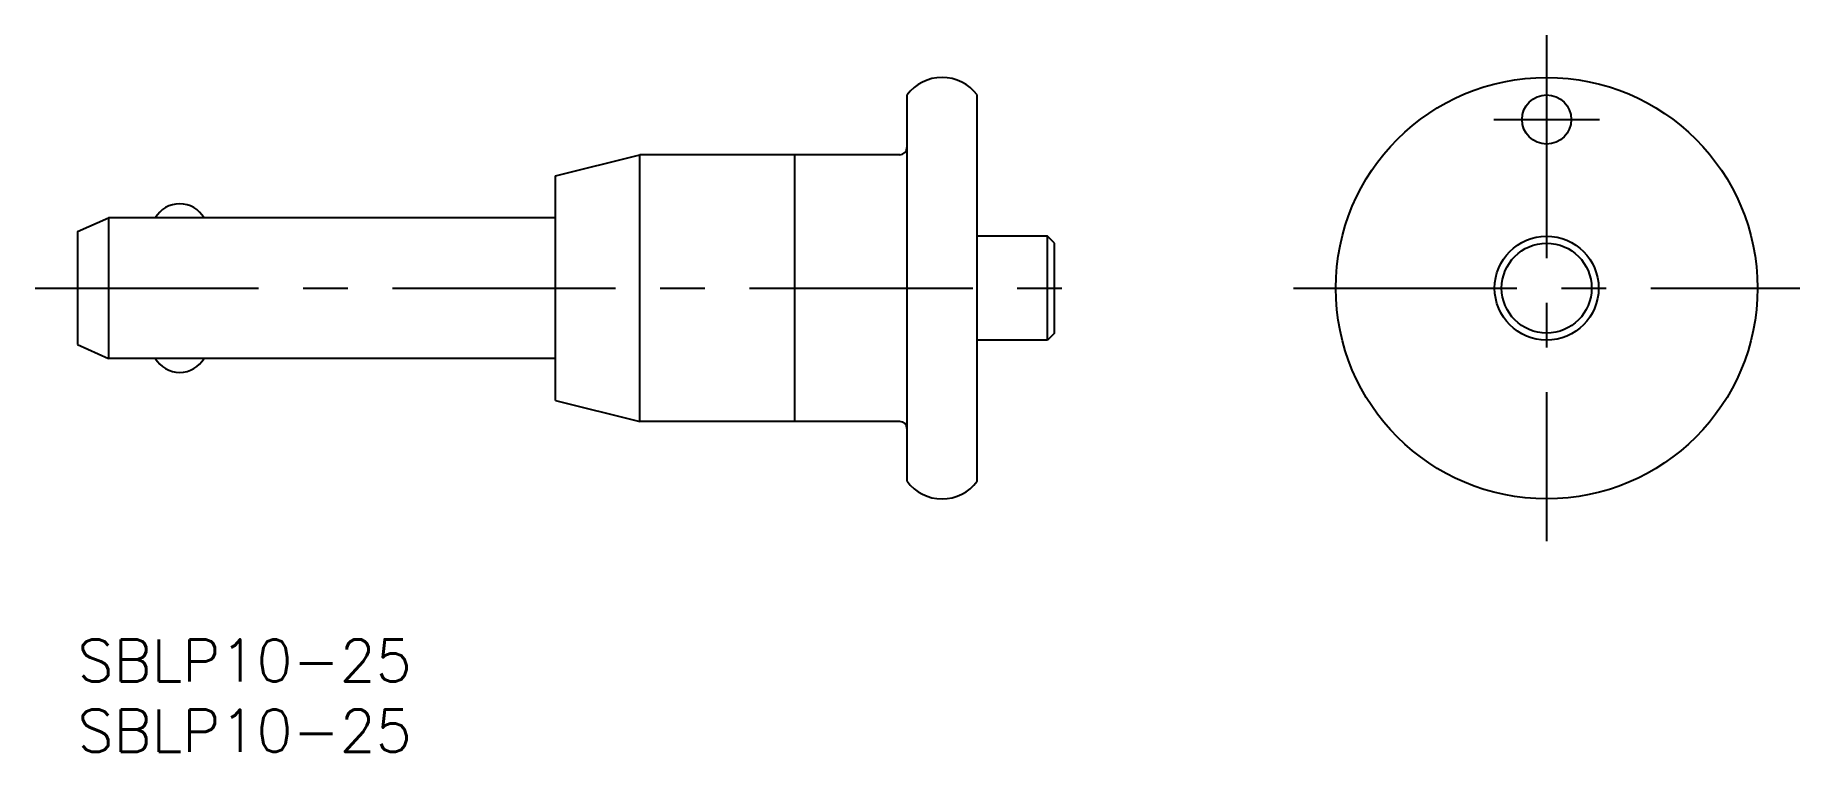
# Model space of a CAD drawing. Extents: x -3 to 122, y -8 to 43.
import ezdxf

# ---------------------------------------------------------------- set-up
doc = ezdxf.new("R2010")
doc.units = 0
doc.header["$LTSCALE"] = 0.5
doc.linetypes.add('CENTER', pattern=[50.8, 31.75, -6.35, 6.35, -6.35])
for name, color, linetype in [('MSM_CENTER', 1, 'CENTER'), ('MSM_CONTINUOUS', 7, 'CONTINUOUS'), ('MSM_PART_NUMBER', 7, 'CONTINUOUS')]:
    doc.layers.add(name, color=color, linetype=linetype)
doc.styles.get("Standard").update_dxf_attribs({"font": 'txt.shx', "height": 3, "bigfont": 'bigfont.shx'})

# ---------------------------------------------------------------- blocks, each defined once
blk = doc.blocks.new('*U10')
at = {"layer": 'MSM_PART_NUMBER'}
blk.add_text('SBLP10-25', height=3, dxfattribs=at).set_placement((0, -3))
blk = doc.blocks.new('*U11')
at = {"layer": 'MSM_PART_NUMBER'}
blk.add_text('SBLP10-25', height=3, dxfattribs=at).set_placement((0, -8))

msp = doc.modelspace()

# ---------------------------------------------------------------- linework, layer by layer
at = {"layer": 'MSM_CENTER'}
for p, q in [((104.5, 43), (104.5, 7)), ((100.75, 37), (108.25, 37)), ((-3, 25), (72.5, 25)), ((86.5, 25), (122.5, 25))]:
    msp.add_line(p, q, dxfattribs=at)
at = {"layer": 'MSM_CONTINUOUS'}
for p, q in [((59, 38.75), (59, 11.25)), ((64, 11.25), (64, 38.75)), ((34, 33), (40, 34.5)), ((58.5, 34.5), (40, 34.5)), ((40, 15.5), (40, 34.5)), ((51, 34.5), (51, 15.5)), ((34, 17), (34, 33)), ((0, 29.02), (2.2, 30)), ((0, 29.02), (0, 20.98)), ((34, 30), (2.2, 30)), ((2.2, 30), (2.2, 20)), ((69, 28.7), (64, 28.7)), ((69.5, 28.2), (69, 28.7)), ((69, 21.3), (69, 28.7)), ((69.5, 21.8), (69.5, 28.2)), ((69.5, 21.8), (69, 21.3)), ((0, 20.98), (2.2, 20)), ((69, 21.3), (64, 21.3)), ((34, 20), (2.2, 20)), ((34, 17), (40, 15.5)), ((58.5, 15.5), (40, 15.5))]:
    msp.add_line(p, q, dxfattribs=at)
for centre, radius in [((104.5, 25), 15), ((104.5, 37), 1.75), ((104.5, 25), 3.7), ((104.5, 25), 3.2)]:
    msp.add_circle(centre, radius, dxfattribs=at)
for centre, radius, start, end in [((61.5, 36.88), 3.12, 36.8455, 143.1545), ((58.5, 35), 0.5, 270, 0), ((7.27, 29), 2, 30, 150), ((7.27, 21), 2, 210, 330), ((58.5, 15), 0.5, 0, 90), ((61.5, 13.12), 3.12, 216.8455, 323.1545)]:
    msp.add_arc(centre, radius, start, end, dxfattribs=at)

# ---------------------------------------------------------------- block references
for name in ['*U10', '*U11']:
    msp.add_blockref(name, (0, 0), dxfattribs=at)

doc.saveas('drawing.dxf')
